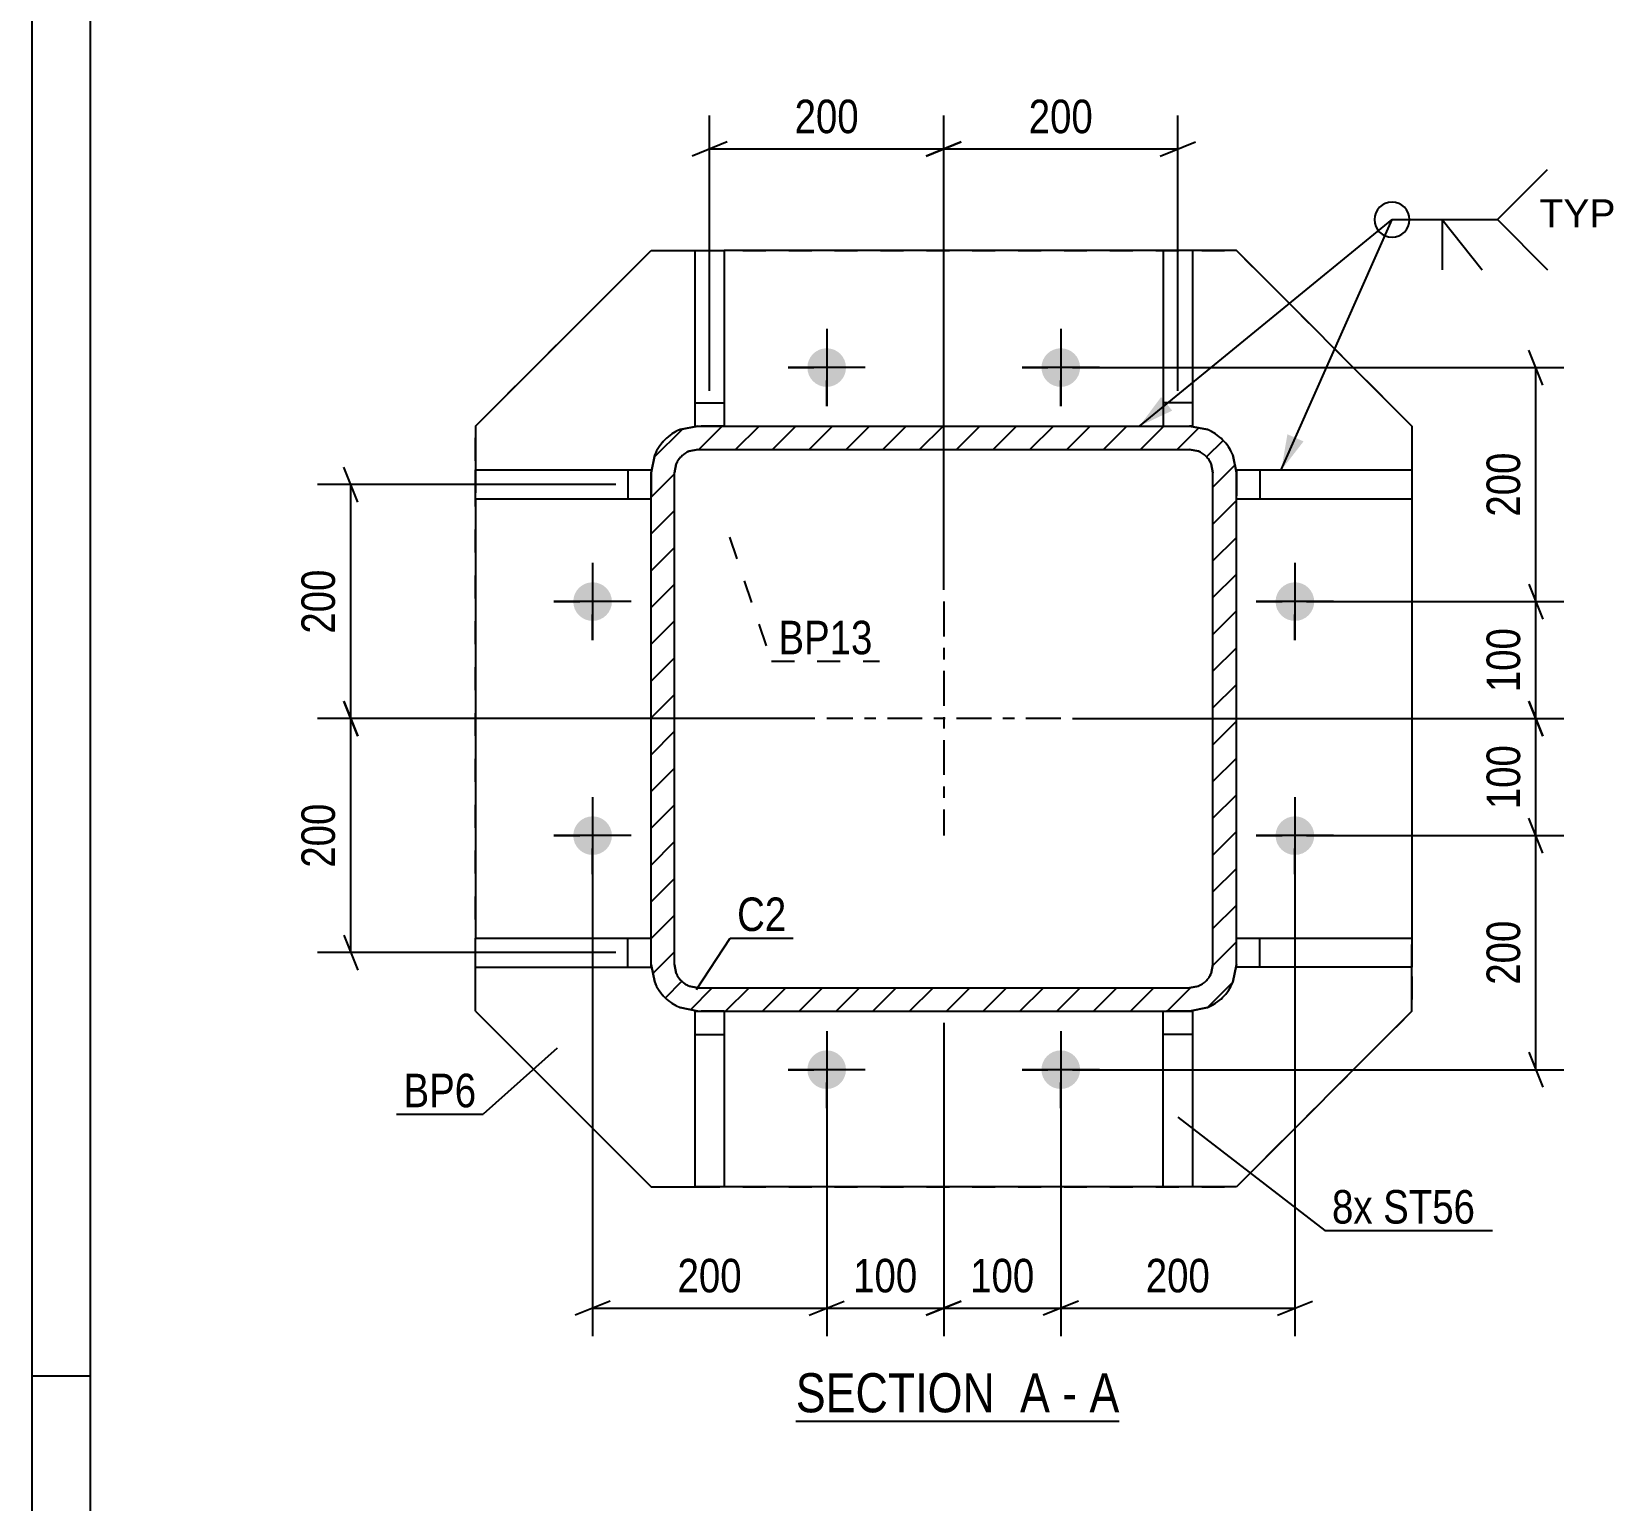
# Model space of a CAD drawing. Header units: millimetres. Extents: x 0 to 841, y 0 to 594.
# Drawn here: x 0 to 135.3, y 138.4 to 263.9 of the extents above; entities that cross this region are included whole.
import ezdxf

# ---------------------------------------------------------------- set-up
doc = ezdxf.new("R2010")
doc.units = ezdxf.units.MM
doc.linetypes.add('DXK_LINE_DOT2', pattern=[3.9198, 1.9599, -1.9599])
doc.linetypes.add('DXK_LINE_DOT3', pattern=[5.9187, 2.979, -0.9799, 0.9799, -0.9799])
doc.styles.add('Arial', font='arial.ttf', dxfattribs={"height": 0.2})
doc.styles.add('Arial Narrow', font='ARIALN.TTF', dxfattribs={"height": 0.2})

# ---------------------------------------------------------------- blocks, each defined once
blk = doc.blocks.new('Unknown-682121855-1161')
at = {"color": 5, "linetype": 'Continuous'}
for p, q in [((0, 594), (0, 0)), ((5, 589), (5, 5)), ((5, 149), (0, 149))]:
    blk.add_line(p, q, dxfattribs=at)
blk = doc.blocks.new('Unknown-682121855-13 - 5292')
at = {"color": 6, "linetype": 'Continuous'}
blk.add_line((65.28, 145.15), (92.92, 145.15), dxfattribs=at)
at = {"color": 0, "linetype": 'Continuous'}
for points in [[(83.39, 145.9), (83.39, 149.4), (65.28, 149.4), (65.28, 145.9)], [(86.99, 145.9), (86.99, 149.4), (84.44, 149.4), (84.44, 145.9)], [(89.32, 145.9), (89.32, 149.4), (88.04, 149.4), (88.04, 145.9)], [(92.92, 145.9), (92.92, 149.4), (90.37, 149.4), (90.37, 145.9)]]:
    blk.add_wipeout(points, dxfattribs=at)
at = {"color": 7, "linetype": 'Continuous', "style": 'Arial Narrow'}
for s, p in [('SECTION ', (65.28, 145.9)), ('A', (84.44, 145.9)), ('A', (90.37, 145.9)), ('-', (88.04, 145.9))]:
    blk.add_text(s, height=3.34, dxfattribs=at).set_placement(p)
blk = doc.blocks.new('Part-682121855-5334 - 5292')
at = {"color": 2, "linetype": 'Continuous'}
for p, q in [((102.92, 186.43), (117.92, 186.43)), ((104.92, 183.93), (104.92, 186.43)), ((117.92, 186.43), (117.92, 183.93)), ((102.92, 183.93), (102.92, 184.18)), ((117.92, 183.93), (102.92, 183.93))]:
    blk.add_line(p, q, dxfattribs=at)
at = {"color": 7, "linetype": 'DXK_LINE_DOT2'}
blk.add_line((102.92, 184.18), (102.92, 186.43), dxfattribs=at)
blk = doc.blocks.new('Bolt-682121855-5303 - 5292')
at = {"linetype": 'Continuous'}
for points in [[(69.57, 235.18, -1), (66.27, 235.18, -1)], [(89.57, 235.18, -1), (86.27, 235.18, -1)], [(49.57, 215.18, -1), (46.27, 215.18, -1)], [(109.57, 215.18, -1), (106.27, 215.18, -1)], [(49.57, 195.18, -1), (46.27, 195.18, -1)], [(109.57, 195.18, -1), (106.27, 195.18, -1)], [(69.57, 175.18, -1), (66.27, 175.18, -1)], [(89.57, 175.18, -1), (86.27, 175.18, -1)]]:
    blk.add_hatch(color=1, dxfattribs=at).paths.add_polyline_path(points)
at = {"color": 1, "linetype": 'Continuous'}
for p, q in [((67.92, 238.48), (67.92, 231.88)), ((87.92, 238.48), (87.92, 231.88)), ((71.22, 235.18), (64.62, 235.18)), ((91.22, 235.18), (84.62, 235.18)), ((47.92, 218.48), (47.92, 211.88)), ((107.92, 218.48), (107.92, 211.88)), ((51.22, 215.18), (44.62, 215.18)), ((111.22, 215.18), (104.62, 215.18)), ((47.92, 198.48), (47.92, 191.88)), ((107.92, 198.48), (107.92, 191.88)), ((51.22, 195.18), (44.62, 195.18)), ((111.22, 195.18), (104.62, 195.18)), ((67.92, 178.48), (67.92, 171.88)), ((87.92, 178.48), (87.92, 171.88)), ((71.22, 175.18), (64.62, 175.18)), ((91.22, 175.18), (84.62, 175.18))]:
    blk.add_line(p, q, dxfattribs=at)
blk = doc.blocks.new('Part-682121855-5344 - 5292')
at = {"color": 2, "linetype": 'Continuous'}
for p, q in [((37.92, 183.93), (37.92, 186.43)), ((37.92, 186.43), (52.92, 186.43)), ((50.92, 183.93), (50.92, 186.43)), ((52.92, 183.93), (52.92, 184.18)), ((37.92, 183.93), (52.92, 183.93))]:
    blk.add_line(p, q, dxfattribs=at)
at = {"color": 7, "linetype": 'DXK_LINE_DOT2'}
blk.add_line((52.92, 184.18), (52.92, 186.43), dxfattribs=at)
blk = doc.blocks.new('Part-682121855-5328 - 5292')
at = {"linetype": 'Continuous'}
h = blk.add_hatch(dxfattribs=at)
h.set_pattern_fill('', scale=0.7, style=0, pattern_type=0)
h.set_pattern_definition([(45, (100.453, 180.4848), (-1.571545, 1.571545), [])])
h.paths.add_polyline_path([(98.92, 180.18), (100.45, 180.48), (101.75, 181.35), (102.62, 182.65), (102.92, 184.18), (102.92, 226.18), (102.62, 227.71), (101.75, 229.01), (100.45, 229.88), (98.92, 230.18), (56.92, 230.18), (55.39, 229.88), (54.09, 229.01), (53.23, 227.71), (52.92, 226.18), (52.92, 184.18), (53.23, 182.65), (54.09, 181.35), (55.39, 180.48), (56.92, 180.18)])
h.paths.add_polyline_path([(56.16, 182.33), (55.51, 182.77), (55.07, 183.41), (54.92, 184.18), (54.92, 226.18), (55.07, 226.95), (55.51, 227.59), (56.16, 228.03), (56.92, 228.18), (98.92, 228.18), (99.69, 228.03), (100.34, 227.59), (100.77, 226.95), (100.92, 226.18), (100.92, 184.18), (100.77, 183.41), (100.34, 182.77), (99.69, 182.33), (98.92, 182.18), (56.92, 182.18)])
at = {"color": 7, "linetype": 'DXK_LINE_DOT2'}
for p, q in [((55.39, 229.88), (56.92, 230.18)), ((56.92, 230.18), (98.92, 230.18)), ((98.92, 230.18), (100.45, 229.88)), ((52.92, 226.18), (53.23, 227.71)), ((56.92, 228.18), (56.16, 228.03)), ((56.92, 228.18), (98.92, 228.18)), ((99.69, 228.03), (98.92, 228.18)), ((102.62, 227.71), (102.92, 226.18)), ((52.92, 184.18), (52.92, 226.18)), ((55.07, 226.95), (54.92, 226.18)), ((54.92, 184.18), (54.92, 226.18)), ((100.92, 226.18), (100.77, 226.95)), ((100.92, 184.18), (100.92, 226.18)), ((102.92, 184.18), (102.92, 226.18)), ((53.23, 182.65), (52.92, 184.18)), ((54.92, 184.18), (55.07, 183.41)), ((100.77, 183.41), (100.92, 184.18)), ((102.92, 184.18), (102.62, 182.65)), ((56.16, 182.33), (56.92, 182.18)), ((56.92, 182.18), (98.92, 182.18)), ((98.92, 182.18), (99.69, 182.33)), ((56.92, 180.18), (55.39, 180.48)), ((56.92, 180.18), (98.92, 180.18)), ((100.45, 180.48), (98.92, 180.18))]:
    blk.add_line(p, q, dxfattribs=at)
at = {"color": 2, "linetype": 'Continuous'}
for p, q in [((56.92, 230.18), (55.39, 229.88)), ((56.92, 230.18), (98.92, 230.18)), ((100.45, 229.88), (98.92, 230.18)), ((53.23, 227.71), (52.92, 226.18)), ((56.16, 228.03), (56.92, 228.18)), ((56.92, 228.18), (98.92, 228.18)), ((98.92, 228.18), (99.69, 228.03)), ((102.92, 226.18), (102.62, 227.71)), ((52.92, 184.18), (52.92, 226.18)), ((54.92, 226.18), (55.07, 226.95)), ((54.92, 184.18), (54.92, 226.18)), ((100.77, 226.95), (100.92, 226.18)), ((100.92, 184.18), (100.92, 226.18)), ((102.92, 184.18), (102.92, 226.18)), ((52.92, 184.18), (53.23, 182.65)), ((55.07, 183.41), (54.92, 184.18)), ((100.92, 184.18), (100.77, 183.41)), ((102.62, 182.65), (102.92, 184.18)), ((56.92, 182.18), (56.16, 182.33)), ((56.92, 182.18), (98.92, 182.18)), ((99.69, 182.33), (98.92, 182.18)), ((55.39, 180.48), (56.92, 180.18)), ((56.92, 180.18), (98.92, 180.18)), ((98.92, 180.18), (100.45, 180.48))]:
    blk.add_line(p, q, dxfattribs=at)
at = {"color": 7, "linetype": 'DXK_LINE_DOT3'}
for p, q in [((77.92, 215.18), (77.92, 195.18)), ((87.92, 205.18), (67.92, 205.18))]:
    blk.add_line(p, q, dxfattribs=at)
at = {"color": 7, "linetype": 'DXK_LINE_DOT2'}
for centre, radius, start, end in [((56.92, 226.18), 4, 112.5, 157.5), ((98.92, 226.18), 4, 22.5, 67.5), ((56.92, 226.18), 2, 112.5, 157.5), ((98.92, 226.18), 2, 22.5, 67.5), ((56.92, 184.18), 4, 202.5, 247.5), ((56.92, 184.18), 2, 202.5, 247.5), ((98.92, 184.18), 2, 292.5, 337.5), ((98.92, 184.18), 4, 292.5, 337.5)]:
    blk.add_arc(centre, radius, start, end, dxfattribs=at)
at = {"color": 2, "linetype": 'Continuous'}
for centre, radius, start, end in [((56.92, 226.18), 4, 112.5, 157.5), ((98.92, 226.18), 4, 22.5, 67.5), ((56.92, 226.18), 2, 112.5, 157.5), ((98.92, 226.18), 2, 22.5, 67.5), ((56.92, 184.18), 4, 202.5, 247.5), ((56.92, 184.18), 2, 202.5, 247.5), ((98.92, 184.18), 2, 292.5, 337.5), ((98.92, 184.18), 4, 292.5, 337.5)]:
    blk.add_arc(centre, radius, start, end, dxfattribs=at)
blk = doc.blocks.new('Part-682121855-5339 - 5292')
at = {"color": 2, "linetype": 'Continuous'}
for p, q in [((102.92, 226.43), (102.92, 226.18)), ((102.92, 226.43), (117.92, 226.43)), ((104.92, 226.43), (104.92, 223.93)), ((117.92, 226.43), (117.92, 223.93)), ((117.92, 223.93), (102.92, 223.93))]:
    blk.add_line(p, q, dxfattribs=at)
at = {"color": 7, "linetype": 'DXK_LINE_DOT2'}
blk.add_line((102.92, 226.18), (102.92, 223.93), dxfattribs=at)
blk = doc.blocks.new('Part-682121855-30708 - 5292')
at = {"color": 7, "linetype": 'DXK_LINE_DOT2'}
for p, q in [((37.92, 230.18), (52.92, 245.18)), ((52.92, 245.18), (102.92, 245.18)), ((102.92, 245.18), (117.92, 230.18)), ((37.92, 180.18), (37.92, 230.18)), ((117.92, 230.18), (117.92, 180.18)), ((37.92, 180.18), (52.92, 165.18)), ((117.92, 180.18), (102.92, 165.18)), ((52.92, 165.18), (102.92, 165.18))]:
    blk.add_line(p, q, dxfattribs=at)
blk = doc.blocks.new('Part-682121855-5349 - 5292')
at = {"color": 2, "linetype": 'Continuous'}
for p, q in [((37.92, 223.93), (37.92, 226.43)), ((37.92, 226.43), (52.92, 226.43)), ((50.92, 226.43), (50.92, 223.93)), ((52.92, 226.43), (52.92, 226.18)), ((52.92, 223.93), (37.92, 223.93))]:
    blk.add_line(p, q, dxfattribs=at)
at = {"color": 7, "linetype": 'DXK_LINE_DOT2'}
blk.add_line((52.92, 226.18), (52.92, 223.93), dxfattribs=at)
blk = doc.blocks.new('Part-682121855-5354 - 5292')
at = {"color": 2, "linetype": 'Continuous'}
for p, q in [((56.67, 230.18), (56.67, 245.18)), ((56.67, 245.18), (59.17, 245.18)), ((59.17, 245.18), (59.17, 230.18)), ((56.67, 232.18), (59.17, 232.18)), ((56.67, 230.18), (56.92, 230.18))]:
    blk.add_line(p, q, dxfattribs=at)
at = {"color": 7, "linetype": 'DXK_LINE_DOT2'}
blk.add_line((59.17, 230.18), (56.92, 230.18), dxfattribs=at)
blk = doc.blocks.new('Part-682121855-5359 - 5292')
at = {"color": 2, "linetype": 'Continuous'}
for p, q in [((96.67, 245.18), (96.67, 230.18)), ((99.17, 245.18), (96.67, 245.18)), ((99.17, 245.18), (99.17, 230.18)), ((99.17, 232.18), (96.67, 232.18)), ((99.17, 230.18), (98.92, 230.18))]:
    blk.add_line(p, q, dxfattribs=at)
at = {"color": 7, "linetype": 'DXK_LINE_DOT2'}
blk.add_line((96.67, 230.18), (98.92, 230.18), dxfattribs=at)
blk = doc.blocks.new('Part-682121855-5364 - 5292')
at = {"color": 2, "linetype": 'Continuous'}
for p, q in [((56.67, 165.18), (56.67, 180.18)), ((56.67, 180.18), (56.92, 180.18)), ((59.17, 180.18), (59.17, 165.18)), ((56.67, 178.18), (59.17, 178.18)), ((59.17, 165.18), (56.67, 165.18))]:
    blk.add_line(p, q, dxfattribs=at)
at = {"color": 7, "linetype": 'DXK_LINE_DOT2'}
blk.add_line((59.17, 180.18), (56.92, 180.18), dxfattribs=at)
blk = doc.blocks.new('Part-682121855-5369 - 5292')
at = {"color": 2, "linetype": 'Continuous'}
for p, q in [((96.67, 165.18), (96.67, 180.18)), ((98.92, 180.18), (99.17, 180.18)), ((99.17, 180.18), (99.17, 165.18)), ((99.17, 178.18), (96.67, 178.18)), ((99.17, 165.18), (96.67, 165.18))]:
    blk.add_line(p, q, dxfattribs=at)
at = {"color": 7, "linetype": 'DXK_LINE_DOT2'}
blk.add_line((98.92, 180.18), (96.67, 180.18), dxfattribs=at)
blk = doc.blocks.new('Part-682121855-5418 - 5292')
at = {"color": 2, "linetype": 'Continuous'}
for p, q in [((37.92, 230.18), (52.92, 245.18)), ((52.92, 245.18), (56.67, 245.18)), ((96.67, 245.18), (59.17, 245.18)), ((102.92, 245.18), (99.17, 245.18)), ((117.92, 230.18), (102.92, 245.18)), ((37.92, 230.18), (37.92, 226.43)), ((117.92, 230.18), (117.92, 226.43)), ((37.92, 223.93), (37.92, 186.43)), ((117.92, 223.93), (117.92, 186.43)), ((37.92, 180.18), (37.92, 183.93)), ((117.92, 180.18), (117.92, 183.93)), ((37.92, 180.18), (52.92, 165.18)), ((117.92, 180.18), (102.92, 165.18)), ((52.92, 165.18), (56.67, 165.18)), ((96.67, 165.18), (59.17, 165.18)), ((102.92, 165.18), (99.17, 165.18))]:
    blk.add_line(p, q, dxfattribs=at)
at = {"color": 7, "linetype": 'DXK_LINE_DOT2'}
for p, q in [((56.67, 245.18), (59.17, 245.18)), ((99.17, 245.18), (96.67, 245.18)), ((37.92, 226.43), (37.92, 223.93)), ((117.92, 226.43), (117.92, 223.93)), ((37.92, 183.93), (37.92, 186.43)), ((117.92, 183.93), (117.92, 186.43)), ((56.67, 165.18), (59.17, 165.18)), ((99.17, 165.18), (96.67, 165.18))]:
    blk.add_line(p, q, dxfattribs=at)
blk = doc.blocks.new('Bolt-682121855-30709 - 5292')
at = {"color": 1, "linetype": 'Continuous'}
for p, q in [((67.92, 238.48), (67.92, 236.28)), ((87.92, 238.48), (87.92, 236.28)), ((64.62, 235.18), (66.82, 235.18)), ((67.92, 231.88), (67.92, 234.08)), ((71.22, 235.18), (69.02, 235.18)), ((84.62, 235.18), (86.82, 235.18)), ((87.92, 231.88), (87.92, 234.08)), ((91.22, 235.18), (89.02, 235.18)), ((47.92, 218.48), (47.92, 216.28)), ((107.92, 218.48), (107.92, 216.28)), ((44.62, 215.18), (46.82, 215.18)), ((51.22, 215.18), (49.02, 215.18)), ((104.62, 215.18), (106.82, 215.18)), ((111.22, 215.18), (109.02, 215.18)), ((47.92, 211.88), (47.92, 214.08)), ((107.92, 211.88), (107.92, 214.08)), ((47.92, 198.48), (47.92, 196.28)), ((107.92, 198.48), (107.92, 196.28)), ((44.62, 195.18), (46.82, 195.18)), ((51.22, 195.18), (49.02, 195.18)), ((104.62, 195.18), (106.82, 195.18)), ((111.22, 195.18), (109.02, 195.18)), ((47.92, 191.88), (47.92, 194.08)), ((107.92, 191.88), (107.92, 194.08)), ((67.92, 178.48), (67.92, 176.28)), ((87.92, 178.48), (87.92, 176.28)), ((64.62, 175.18), (66.82, 175.18)), ((71.22, 175.18), (69.02, 175.18)), ((84.62, 175.18), (86.82, 175.18)), ((91.22, 175.18), (89.02, 175.18)), ((67.92, 171.88), (67.92, 174.08)), ((87.92, 171.88), (87.92, 174.08))]:
    blk.add_line(p, q, dxfattribs=at)
blk = doc.blocks.new('StraightDimension-682121855-30993 - 5292')
at = {"color": 7, "linetype": 'Continuous'}
for p, q in [((129.11, 233.68), (127.91, 236.68)), ((88.92, 235.18), (130.91, 235.18)), ((128.51, 215.18), (128.51, 235.18)), ((127.91, 216.68), (129.11, 213.68)), ((108.92, 215.18), (130.91, 215.18))]:
    blk.add_line(p, q, dxfattribs=at)
at = {"color": 0}
blk.add_wipeout([(127.76, 228.52), (123.56, 228.52), (123.56, 221.84), (127.76, 221.84)], dxfattribs=at)
at = {"color": 3, "style": 'Arial Narrow'}
blk.add_text('200', height=2.863, rotation=90.0002, dxfattribs=at).set_placement((127.16, 222.44))
blk = doc.blocks.new('StraightDimension-682121855-33690 - 5292')
at = {"color": 7, "linetype": 'Continuous'}
for p, q in [((77.92, 179.18), (77.92, 152.4)), ((87.92, 174.18), (87.92, 152.4)), ((76.42, 154.2), (79.42, 155.4)), ((77.92, 154.8), (87.92, 154.8)), ((89.42, 155.4), (86.42, 154.2))]:
    blk.add_line(p, q, dxfattribs=at)
at = {"color": 0}
blk.add_wipeout([(86.26, 155.55), (86.26, 159.75), (79.58, 159.75), (79.58, 155.55)], dxfattribs=at)
at = {"color": 3, "style": 'Arial Narrow'}
blk.add_text('100', height=2.863, dxfattribs=at).set_placement((80.18, 156.15))
blk = doc.blocks.new('StraightDimension-682121855-33689 - 5292')
at = {"color": 7, "linetype": 'Continuous'}
for p, q in [((107.92, 194.18), (107.92, 152.4)), ((87.92, 174.18), (87.92, 152.4)), ((89.42, 155.4), (86.42, 154.2)), ((87.92, 154.8), (107.92, 154.8)), ((106.42, 154.2), (109.42, 155.4))]:
    blk.add_line(p, q, dxfattribs=at)
at = {"color": 0}
blk.add_wipeout([(101.26, 155.55), (101.26, 159.75), (94.58, 159.75), (94.58, 155.55)], dxfattribs=at)
at = {"color": 3, "style": 'Arial Narrow'}
blk.add_text('200', height=2.863, dxfattribs=at).set_placement((95.18, 156.15))
blk = doc.blocks.new('StraightDimension-682121855-5427 - 5292')
at = {"color": 7, "linetype": 'Continuous'}
for p, q in [((57.92, 233.18), (57.92, 256.71)), ((77.92, 216.18), (77.92, 256.71)), ((59.42, 254.46), (56.42, 253.26)), ((76.42, 253.26), (79.42, 254.46)), ((57.92, 253.86), (77.92, 253.86))]:
    blk.add_line(p, q, dxfattribs=at)
at = {"color": 0}
blk.add_wipeout([(71.26, 254.61), (71.26, 258.81), (64.58, 258.81), (64.58, 254.61)], dxfattribs=at)
at = {"color": 3, "style": 'Arial Narrow'}
blk.add_text('200', height=2.863, dxfattribs=at).set_placement((65.18, 255.21))
blk = doc.blocks.new('StraightDimension-682121855-30994 - 5292')
at = {"color": 7, "linetype": 'Continuous'}
for p, q in [((127.91, 216.68), (129.11, 213.68)), ((108.92, 215.18), (130.91, 215.18)), ((128.51, 205.18), (128.51, 215.18)), ((129.11, 203.68), (127.91, 206.68)), ((88.92, 205.18), (130.91, 205.18))]:
    blk.add_line(p, q, dxfattribs=at)
at = {"color": 0}
blk.add_wipeout([(127.76, 213.52), (123.56, 213.52), (123.56, 206.84), (127.76, 206.84)], dxfattribs=at)
at = {"color": 3, "style": 'Arial Narrow'}
blk.add_text('100', height=2.863, rotation=90.0002, dxfattribs=at).set_placement((127.16, 207.44))
blk = doc.blocks.new('StraightDimension-682121855-33691 - 5292')
at = {"color": 7, "linetype": 'Continuous'}
for p, q in [((77.92, 179.18), (77.92, 152.4)), ((67.92, 174.18), (67.92, 152.4)), ((66.42, 154.2), (69.42, 155.4)), ((67.92, 154.8), (77.92, 154.8)), ((79.42, 155.4), (76.42, 154.2))]:
    blk.add_line(p, q, dxfattribs=at)
at = {"color": 0}
blk.add_wipeout([(76.26, 155.55), (76.26, 159.75), (69.58, 159.75), (69.58, 155.55)], dxfattribs=at)
at = {"color": 3, "style": 'Arial Narrow'}
blk.add_text('100', height=2.863, dxfattribs=at).set_placement((70.18, 156.15))
blk = doc.blocks.new('StraightDimension-682121855-5442 - 5292')
at = {"color": 7, "linetype": 'Continuous'}
for p, q in [((77.92, 216.18), (77.92, 256.71)), ((97.92, 233.18), (97.92, 256.71)), ((79.42, 254.46), (76.42, 253.26)), ((96.42, 253.26), (99.42, 254.46)), ((77.92, 253.86), (97.92, 253.86))]:
    blk.add_line(p, q, dxfattribs=at)
at = {"color": 0}
blk.add_wipeout([(91.26, 254.61), (91.26, 258.81), (84.58, 258.81), (84.58, 254.61)], dxfattribs=at)
at = {"color": 3, "style": 'Arial Narrow'}
blk.add_text('200', height=2.863, dxfattribs=at).set_placement((85.18, 255.21))
blk = doc.blocks.new('StraightDimension-682121855-5481 - 5292')
at = {"color": 7, "linetype": 'Continuous'}
for p, q in [((27.86, 203.68), (26.66, 206.68)), ((66.92, 205.18), (24.41, 205.18)), ((27.26, 185.18), (27.26, 205.18)), ((26.66, 186.68), (27.86, 183.68)), ((49.92, 185.18), (24.41, 185.18))]:
    blk.add_line(p, q, dxfattribs=at)
at = {"color": 0}
blk.add_wipeout([(26.5, 198.52), (22.3, 198.52), (22.3, 191.84), (26.5, 191.84)], dxfattribs=at)
at = {"color": 3, "style": 'Arial Narrow'}
blk.add_text('200', height=2.863, rotation=90.0002, dxfattribs=at).set_placement((25.91, 192.44))
blk = doc.blocks.new('StraightDimension-682121855-5492 - 5292')
at = {"color": 7, "linetype": 'Continuous'}
for p, q in [((27.86, 223.68), (26.66, 226.68)), ((49.92, 225.18), (24.41, 225.18)), ((27.26, 205.18), (27.26, 225.18)), ((26.66, 206.68), (27.86, 203.68)), ((66.92, 205.18), (24.41, 205.18))]:
    blk.add_line(p, q, dxfattribs=at)
at = {"color": 0}
blk.add_wipeout([(26.5, 218.52), (22.3, 218.52), (22.3, 211.84), (26.5, 211.84)], dxfattribs=at)
at = {"color": 3, "style": 'Arial Narrow'}
blk.add_text('200', height=2.863, rotation=90.0002, dxfattribs=at).set_placement((25.91, 212.44))
blk = doc.blocks.new('StraightDimension-682121855-30995 - 5292')
at = {"color": 7, "linetype": 'Continuous'}
for p, q in [((127.91, 206.68), (129.11, 203.68)), ((88.92, 205.18), (130.91, 205.18)), ((128.51, 195.18), (128.51, 205.18)), ((129.11, 193.68), (127.91, 196.68)), ((108.92, 195.18), (130.91, 195.18))]:
    blk.add_line(p, q, dxfattribs=at)
at = {"color": 0}
blk.add_wipeout([(127.76, 203.52), (123.56, 203.52), (123.56, 196.84), (127.76, 196.84)], dxfattribs=at)
at = {"color": 3, "style": 'Arial Narrow'}
blk.add_text('100', height=2.863, rotation=90.0002, dxfattribs=at).set_placement((127.16, 197.44))
blk = doc.blocks.new('StraightDimension-682121855-30996 - 5292')
at = {"color": 7, "linetype": 'Continuous'}
for p, q in [((129.11, 193.68), (127.91, 196.68)), ((108.92, 195.18), (130.91, 195.18)), ((128.51, 175.18), (128.51, 195.18)), ((127.91, 176.68), (129.11, 173.68)), ((88.92, 175.18), (130.91, 175.18))]:
    blk.add_line(p, q, dxfattribs=at)
at = {"color": 0}
blk.add_wipeout([(127.76, 188.52), (123.56, 188.52), (123.56, 181.84), (127.76, 181.84)], dxfattribs=at)
at = {"color": 3, "style": 'Arial Narrow'}
blk.add_text('200', height=2.863, rotation=90.0002, dxfattribs=at).set_placement((127.16, 182.44))
blk = doc.blocks.new('StraightDimension-682121855-33692 - 5292')
at = {"color": 7, "linetype": 'Continuous'}
for p, q in [((47.92, 194.18), (47.92, 152.4)), ((67.92, 174.18), (67.92, 152.4)), ((49.42, 155.4), (46.42, 154.2)), ((47.92, 154.8), (67.92, 154.8)), ((66.42, 154.2), (69.42, 155.4))]:
    blk.add_line(p, q, dxfattribs=at)
at = {"color": 0}
blk.add_wipeout([(61.26, 155.55), (61.26, 159.75), (54.58, 159.75), (54.58, 155.55)], dxfattribs=at)
at = {"color": 3, "style": 'Arial Narrow'}
blk.add_text('200', height=2.863, dxfattribs=at).set_placement((55.18, 156.15))
blk = doc.blocks.new('Mark-682121855-5324 - 5292')
at = {"color": 0}
blk.add_wipeout([(64.47, 187.03), (64.47, 190.03), (60.27, 190.03), (60.27, 187.03)], dxfattribs=at)
blk.add_wipeout([(64.47, 187.03), (64.47, 190.03), (60.27, 190.03), (60.27, 187.03)], dxfattribs=at)
at = {"color": 30, "linetype": 'Continuous'}
for p, q in [((56.8, 182.03), (59.67, 186.43)), ((59.67, 186.43), (65.07, 186.43))]:
    blk.add_line(p, q, dxfattribs=at)
at = {"color": 3, "style": 'Arial Narrow'}
blk.add_text('C2', height=2.863, dxfattribs=at).set_placement((60.27, 187.03))
blk = doc.blocks.new('Mark-682121855-5414 - 5292')
at = {"color": 0}
blk.add_wipeout([(37.98, 171.97), (37.98, 174.97), (31.77, 174.97), (31.77, 171.97)], dxfattribs=at)
blk.add_wipeout([(37.98, 171.97), (37.98, 174.97), (31.77, 174.97), (31.77, 171.97)], dxfattribs=at)
at = {"color": 30, "linetype": 'Continuous'}
for p in [(44.89, 177.03), (31.17, 171.37)]:
    blk.add_line(p, (38.58, 171.37), dxfattribs=at)
at = {"color": 3, "style": 'Arial Narrow'}
blk.add_text('BP6', height=2.863, dxfattribs=at).set_placement((31.77, 171.97))
blk = doc.blocks.new('Mark-682121855-30741 - 5292')
at = {"color": 0}
blk.add_wipeout([(71.84, 210.68), (71.84, 213.68), (63.8, 213.68), (63.8, 210.68)], dxfattribs=at)
blk.add_wipeout([(71.84, 210.68), (71.84, 213.68), (63.8, 213.68), (63.8, 210.68)], dxfattribs=at)
at = {"color": 30, "linetype": 'DXK_LINE_DOT2'}
for p, q in [((59.61, 220.68), (63.2, 210.08)), ((63.2, 210.08), (72.44, 210.08))]:
    blk.add_line(p, q, dxfattribs=at)
at = {"color": 3, "style": 'Arial Narrow'}
blk.add_text('BP13', height=2.863, dxfattribs=at).set_placement((63.8, 210.68))
blk = doc.blocks.new('MarkSet-682121855-5584 - 5292')
at = {"color": 0}
for points in [[(114.56, 162.03), (114.56, 165.03), (111.09, 165.03), (111.09, 162.03)], [(123.31, 162.03), (123.31, 165.03), (115.46, 165.03), (115.46, 162.03)]]:
    blk.add_wipeout(points, dxfattribs=at)
for points in [[(114.56, 162.03), (114.56, 165.03), (111.09, 165.03), (111.09, 162.03)], [(123.31, 162.03), (123.31, 165.03), (115.46, 165.03), (115.46, 162.03)]]:
    blk.add_wipeout(points, dxfattribs=at)
at = {"color": 30, "linetype": 'Continuous'}
for p, q in [((97.92, 171.11), (110.49, 161.43)), ((110.49, 161.43), (124.81, 161.43))]:
    blk.add_line(p, q, dxfattribs=at)
at = {"color": 3, "style": 'Arial Narrow'}
for s, p in [('8x', (111.09, 162.03)), ('ST56', (115.46, 162.03))]:
    blk.add_text(s, height=2.863, dxfattribs=at).set_placement(p)
blk = doc.blocks.new('WeldMark-682121855-11090 - 5292')
at = {"linetype": 'Continuous'}
for points in [[(97.44, 231.5), (94.64, 230.18), (96.49, 232.66)], [(108.66, 228.87), (106.76, 226.43), (107.28, 229.48)]]:
    blk.add_hatch(color=30, dxfattribs=at).paths.add_polyline_path(points)
at = {"color": 30, "linetype": 'Continuous'}
for p, q in [((94.64, 230.18), (116.22, 247.82)), ((106.76, 226.43), (116.22, 247.82)), ((116.22, 247.82), (125.22, 247.82))]:
    blk.add_line(p, q, dxfattribs=at)
at = {"color": 3, "linetype": 'Continuous'}
for q in [(123.93, 243.53), (120.5, 243.53)]:
    blk.add_line((120.5, 247.82), q, dxfattribs=at)
for start, end in [(90, 270), (270, 90)]:
    blk.add_arc((116.22, 247.82), 1.5, start, end, dxfattribs=at)
at = {"color": 0, "linetype": 'Continuous'}
blk.add_wipeout([(135.3, 247.17), (135.3, 249.67), (128.82, 249.67), (128.82, 247.17)], dxfattribs=at)
blk.add_wipeout([(135.3, 247.17), (135.3, 249.67), (128.82, 249.67), (128.82, 247.17)], dxfattribs=at)
at = {"color": 3, "linetype": 'Continuous'}
for q in [(129.5, 252.11), (129.5, 243.53)]:
    blk.add_line((125.22, 247.82), q, dxfattribs=at)
at = {"color": 3, "linetype": 'Continuous', "style": 'Arial'}
blk.add_text('TYP', height=2.388, dxfattribs=at).set_placement((128.82, 247.17))

msp = doc.modelspace()

# ---------------------------------------------------------------- block references
for name in ['Unknown-682121855-1161', 'Part-682121855-30708 - 5292', 'Part-682121855-5418 - 5292', 'Part-682121855-5354 - 5292', 'Part-682121855-5359 - 5292', 'Bolt-682121855-5303 - 5292', 'Bolt-682121855-30709 - 5292', 'Part-682121855-5328 - 5292', 'Part-682121855-5349 - 5292', 'Part-682121855-5339 - 5292', 'Part-682121855-5344 - 5292', 'Part-682121855-5334 - 5292', 'Part-682121855-5364 - 5292', 'Part-682121855-5369 - 5292']:
    msp.add_blockref(name, (0, 0))

# ---------------------------------------------------------------- next in the draw order: block references
for name in ['StraightDimension-682121855-5427 - 5292', 'StraightDimension-682121855-30993 - 5292', 'StraightDimension-682121855-5481 - 5292', 'StraightDimension-682121855-33690 - 5292', 'Mark-682121855-5414 - 5292', 'Unknown-682121855-13 - 5292']:
    msp.add_blockref(name, (0, 0))

# ---------------------------------------------------------------- next in the draw order: block references
for name in ['StraightDimension-682121855-5492 - 5292', 'StraightDimension-682121855-30994 - 5292', 'StraightDimension-682121855-33689 - 5292', 'StraightDimension-682121855-33691 - 5292']:
    msp.add_blockref(name, (0, 0))

# ---------------------------------------------------------------- next in the draw order: block references
for name in ['StraightDimension-682121855-5442 - 5292', 'Mark-682121855-30741 - 5292', 'StraightDimension-682121855-30995 - 5292', 'StraightDimension-682121855-33692 - 5292', 'MarkSet-682121855-5584 - 5292']:
    msp.add_blockref(name, (0, 0))

# ---------------------------------------------------------------- next in the draw order: block references
for name in ['WeldMark-682121855-11090 - 5292', 'StraightDimension-682121855-30996 - 5292', 'Mark-682121855-5324 - 5292']:
    msp.add_blockref(name, (0, 0))

doc.saveas('drawing.dxf')
